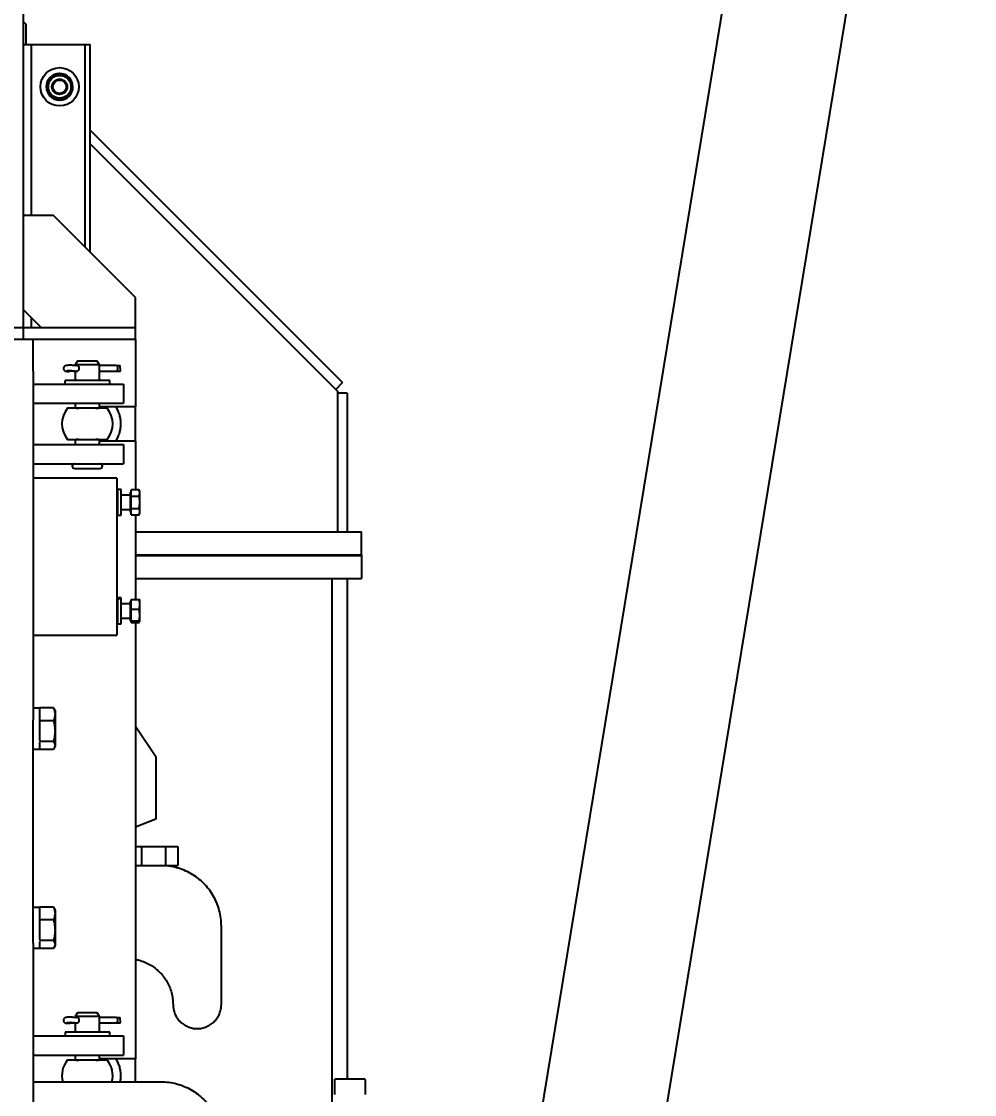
# Model space of a CAD drawing. Header units: millimetres. Extents: x 1293 to 41893, y 1011 to 26911.
# Drawn here: x 25014 to 25541, y 7414 to 8007 of the extents above; entities that cross this region are included whole.
import ezdxf

# ---------------------------------------------------------------- set-up
doc = ezdxf.new("R2010")
doc.units = ezdxf.units.MM
doc.header["$LTSCALE"] = 50
doc.layers.add('CAPA_1', color=7, linetype='Continuous')
doc.layers.add('MAQUINAS', color=11, linetype='Continuous')
doc.styles.add('SLDTEXTSTYLE0', font='TXT', dxfattribs={"width": 0.75})
doc.dimstyles.new('SLDDIMSTYLE0', dxfattribs={"dimtxt": 100, "dimasz": 100, "dimexe": 0, "dimexo": 0.0625, "dimgap": 25, "dimtad": 2, "dimdec": 0, "dimlfac": 1.5, "dimrnd": 1e-09, "dimzin": 12, "dimdsep": 46, "dimtxsty": 'SLDTEXTSTYLE0', "dimsah": 1, "dimcen": 0.09, "dimadec": 0, "dimazin": 3, "dimtfac": 1, "dimtdec": 0, "dimtofl": 0, "dimtmove": 0, "dimatfit": 3, "dimfxl": 1, "dimfrac": 2, "dimtolj": 1, "dimtzin": 12, "dimarcsym": 0})

# ---------------------------------------------------------------- blocks, each defined once
blk = doc.blocks.new('_D_28')
at = {"layer": 'CAPA_1', "transparency": 16777216}
for p, q in [((23097.89, 7144.96), (23097.89, 9212.28)), ((25942.46, 7144.96), (25942.46, 9212.28)), ((25942.46, 9162.28), (23097.89, 9162.28))]:
    blk.add_line(p, q, dxfattribs=at)
for points in [[(23097.89, 9162.28), (23197.89, 9146.89), (23197.89, 9177.66)], [(25942.46, 9162.28), (25842.46, 9177.66), (25842.46, 9146.89)]]:
    blk.add_solid(points, dxfattribs=at)
at = {"layer": 'CAPA_1', "transparency": 16777216, "insert": (24372.4, 9291.18), "char_height": 100, "attachment_point": 1, "style": 'SLDTEXTSTYLE0'}
blk.add_mtext('4267', dxfattribs=at)

msp = doc.modelspace()

# ---------------------------------------------------------------- linework, layer by layer
at = {"color": 7, "linetype": 'Continuous', "lineweight": 25}
for p, q in [((25249.3288045, 7085.7262403), (25463.7273392, 8391.2759072)), ((25317.9365508, 7085.5262403), (25530.5654071, 8380.2996999)), ((25015.5260298, 7831.1769069), (25015.5260298, 8244.4269069)), ((25015.5260298, 8006.5445943), (25016.9139344, 8005.1566897)), ((25016.9139344, 8005.1566897), (25016.9139344, 7993.9802403)), ((25015.5260298, 7993.9802403), (25052.4593631, 7993.9802403)), ((25019.7593631, 7993.9802403), (25019.7593631, 7899.5269069)), ((25049.3926964, 7993.9802403), (25049.3926964, 7882.3269069)), ((25052.4593631, 7879.2602403), (25052.4593631, 7993.9802403)), ((25029.2233511, 7970.6469069), (25028.1600298, 7970.6469069)), ((25028.1602581, 7970.5889069), (25029.2235465, 7970.5972795)), ((25052.4593631, 7946.652918), (25191.7983934, 7807.3138877)), ((25052.4593631, 7939.1104457), (25188.9253631, 7802.6444457)), ((25032.1926964, 7899.5269069), (25015.5260298, 7899.5269069)), ((25077.5260298, 7854.1935736), (25032.1926964, 7899.5269069)), ((25077.5260298, 7831.1769069), (25077.5260298, 7854.1935736)), ((25015.5260298, 7847.5269069), (25025.5260298, 7837.5269069)), ((25019.7593631, 7843.2935736), (25019.7593631, 7837.5269069)), ((25077.5260298, 7837.5269069), (25009.1760298, 7837.5269069)), ((25024.9448468, 7837.5269069), (25024.9706508, 7838.0822859)), ((25188.0271572, 7803.5426516), (25191.7983934, 7807.3138877)), ((25188.9253631, 7802.6444457), (25188.9253631, 7724.7922405)), ((25194.2586964, 7801.3741908), (25188.9253631, 7801.3741908)), ((25194.2586964, 7801.3741908), (25194.2586964, 7724.7922405)), ((25077.5260298, 7724.7922405), (25202.1760298, 7724.7922405)), ((25202.1760298, 7712.0922405), (25202.1760298, 7724.7922405)), ((25077.5260298, 7712.0922405), (25202.1760298, 7712.0922405)), ((25077.5260298, 7712.0902403), (25202.1760298, 7712.0902403)), ((25077.5260298, 7711.7302403), (25202.1760298, 7711.7302403)), ((25202.1760298, 7712.0902403), (25202.1760298, 7699.0302403)), ((25077.5260298, 7699.0302403), (25202.1760298, 7699.0302403)), ((25185.8586964, 7699.0302403), (25185.8586964, 7234.1606556)), ((25194.2586964, 7699.0302403), (25194.2586964, 7422.6762684))]:
    msp.add_line(p, q, dxfattribs=at)
at = {"color": 7, "linetype": 'Continuous', "lineweight": 25, "flags": 128}
for points in [[(25029.1577543, 7973.134347), (25028.8124384, 7971.9391843), (25028.6891964, 7970.6469069)], [(25028.6894084, 7970.5930736), (25028.8228219, 7969.3018067), (25029.1746688, 7968.11659)]]:
    msp.add_lwpolyline(points, dxfattribs=at)
at = {"color": 7, "linetype": 'Continuous', "lineweight": 25}
for radius in [10.5833333, 6.3026787, 4.2333333, 3.7041667]:
    msp.add_circle((25035.5260298, 7970.6469069), radius, dxfattribs=at)
for radius, start, end in [(7.366, 180.4511525322, 180), (6.8368333, 99.7625695106, 140.798248514), (6.8368333, 40.7913537985, 79.9220115475), (6.8368333, 340.8297520954, 19.2999914694), (6.8368333, 219.5426454965, 259.7086451479), (6.8368333, 280.3387467874, 319.1118955876)]:
    msp.add_arc((25035.5260298, 7970.6469069), radius, start, end, dxfattribs=at)
for points, knots in [([(25035.5260298, 7977.9790403), (25034.9748885, 7977.660876), (25033.8606536, 7977.0176477), (25032.2097801, 7976.0646273), (25030.6316706, 7975.1536123), (25029.6641981, 7974.5951073), (25029.1760298, 7974.3132963)], [0, 0, 0, 0, 0.2646061211, 0.5349506065, 0.7653448938, 1, 1, 1, 1]), ([(25041.8760298, 7974.3132963), (25041.3248701, 7974.6314711), (25040.2105995, 7975.27472), (25038.5597074, 7976.2277512), (25036.9816147, 7977.1387565), (25036.0141795, 7977.69724), (25035.5260298, 7977.9790403)], [0, 0, 0, 0, 0.2646176718, 0.5349733347, 0.7653562273, 1, 1, 1, 1]), ([(25029.1760298, 7974.3132963), (25029.1760298, 7974.0069472), (25029.1760298, 7973.1029735), (25029.1760298, 7971.5464746), (25029.1760298, 7969.3694849), (25029.1760298, 7967.865679), (25029.1760298, 7966.9805176)], [0, 0, 0, 0, 0.1280647744, 0.377893031, 0.6338190398, 1, 1, 1, 1]), ([(25041.8760298, 7966.9805176), (25041.8760298, 7967.8656812), (25041.8760298, 7969.3539907), (25041.8760298, 7971.5302557), (25041.8760298, 7973.0876444), (25041.8760298, 7974.0069521), (25041.8760298, 7974.3132963)], [0, 0, 0, 0, 0.3661794341, 0.6156922034, 0.8719357593, 1, 1, 1, 1]), ([(25029.1760298, 7966.9805176), (25029.7271894, 7966.6623428), (25030.84146, 7966.0190939), (25032.4923521, 7965.0660627), (25034.0704449, 7964.1550573), (25035.03788, 7963.5965739), (25035.5260298, 7963.3147736)], [0, 0, 0, 0, 0.2646176718, 0.5349733347, 0.7653562273, 1, 1, 1, 1]), ([(25035.5260298, 7963.3147736), (25036.077171, 7963.6329378), (25037.1914059, 7964.2761661), (25038.8422794, 7965.2291866), (25040.4203889, 7966.1402016), (25041.3878615, 7966.6987066), (25041.8760298, 7966.9805176)], [0, 0, 0, 0, 0.2646061211, 0.5349506065, 0.7653448938, 1, 1, 1, 1])]:
    msp.add_open_spline(points, degree=3, knots=knots, dxfattribs=at)
at = {"layer": 'MAQUINAS', "linetype": 'Continuous', "lineweight": 25}
for p, q in [((25077.5093631, 7831.1769069), (24922.5093631, 7831.1769069)), ((25077.5093631, 7831.1769069), (25077.5093631, 7793.8435736)), ((25045.532147, 7816.7102403), (25043.8432958, 7816.7102403)), ((25045.3307303, 7819.1769069), (25044.1760298, 7817.1769069)), ((25044.1760298, 7817.1769069), (25044.1760298, 7816.7102403)), ((25057.5093631, 7817.1769069), (25056.3546626, 7819.1769069)), ((25057.5093631, 7808.5102403), (25057.5093631, 7817.1769069)), ((25066.7817365, 7816.7102403), (25057.5093631, 7816.7102403)), ((25066.8613327, 7816.7022758), (25068.9959843, 7816.7022758)), ((25069.1551768, 7813.6515381), (25068.9959843, 7816.7022758)), ((25020.8426964, 7813.5276315), (25020.8426964, 7620.848392)), ((25043.8432958, 7813.6435736), (25043.922892, 7813.6515381)), ((25043.8432958, 7813.6435736), (25045.532147, 7813.6435736)), ((25043.922892, 7813.6515381), (25045.5396821, 7813.6515381)), ((25044.1760298, 7813.6435736), (25044.1760298, 7808.5102403)), ((25057.5093631, 7813.6515381), (25069.1551768, 7813.6515381)), ((25057.5093631, 7813.6435736), (25069.0755805, 7813.6435736)), ((25069.0755805, 7813.6435736), (25069.1551768, 7813.6515381)), ((25020.8426964, 7806.5102403), (25050.8426964, 7806.5102403)), ((25063.1760298, 7808.5102403), (25038.5093631, 7808.5102403)), ((25038.5093631, 7806.5102403), (25038.5093631, 7808.5102403)), ((25063.1760298, 7806.5102403), (25063.1760298, 7808.5102403)), ((25070.8426964, 7806.5102403), (25070.8426964, 7795.8435736)), ((25020.8426964, 7795.8435736), (25050.8426964, 7795.8435736)), ((25044.1760298, 7795.8435736), (25044.1760298, 7793.1769069)), ((25044.6800587, 7793.1766988), (25046.1950794, 7793.1769069)), ((25057.5093631, 7793.1769069), (25057.5093631, 7795.8435736)), ((25077.5093631, 7793.8435736), (25057.5093631, 7793.8435736)), ((25077.5093631, 7775.4102403), (25077.5093631, 7793.6102403)), ((25044.1760298, 7775.8435736), (25044.1760298, 7773.1769069)), ((25057.0053346, 7775.8437817), (25055.4903134, 7775.8435736)), ((25057.5093631, 7773.1769069), (25057.5093631, 7775.8435736)), ((25057.5093631, 7775.1769069), (25077.5093631, 7775.1769069)), ((25077.5093631, 7775.1769069), (25077.5093631, 7748.1051102)), ((25020.8426964, 7773.1769069), (25050.8426964, 7773.1769069)), ((25070.8426964, 7773.1769069), (25070.8426964, 7762.5102403)), ((25020.8426964, 7762.5102403), (25050.8426964, 7762.5102403)), ((25067.1926964, 7754.5102403), (25020.8426964, 7754.5102403)), ((25067.1926964, 7754.5102403), (25067.1926964, 7667.8435736)), ((25069.5760298, 7748.3335736), (25067.4560298, 7748.3335736)), ((25067.4560298, 7748.3335736), (25067.4560298, 7734.0202403)), ((25069.5760298, 7734.0202403), (25069.5760298, 7748.3327463)), ((25075.0960964, 7746.7102403), (25074.6960298, 7746.7102403)), ((25074.6960298, 7735.6435736), (25074.6960298, 7746.7102403)), ((25079.3335314, 7748.1051102), (25075.0960964, 7748.1051102)), ((25075.0960964, 7734.2487037), (25075.0960964, 7748.1051102)), ((25079.8694298, 7747.1769069), (25079.3316065, 7748.1084442)), ((25079.8694298, 7746.6063927), (25079.8694298, 7747.0341686)), ((25067.4560298, 7745.1769069), (25067.1926964, 7745.1769069)), ((25074.2960298, 7745.1769069), (25069.5760298, 7745.1769069)), ((25075.0960964, 7744.6410086), (25079.3335314, 7744.6410086)), ((25067.1926964, 7737.1769069), (25067.4560298, 7737.1769069)), ((25067.4560298, 7734.0202403), (25069.5760298, 7734.0202403)), ((25069.5760298, 7737.1769069), (25074.2960298, 7737.1769069)), ((25074.6960298, 7735.6435736), (25075.0960964, 7735.6435736)), ((25075.0960964, 7737.7128053), (25079.3335314, 7737.7128053)), ((25075.0960964, 7734.2487037), (25079.3335314, 7734.2487037)), ((25077.5093631, 7734.2487037), (25077.5093631, 7687.5766824)), ((25079.3316065, 7734.2453697), (25079.8694298, 7735.1769069)), ((25069.5760298, 7688.3335736), (25067.4560298, 7688.3335736)), ((25067.4560298, 7688.3335736), (25067.4560298, 7674.0202403)), ((25069.5760298, 7674.0202403), (25069.5760298, 7688.3335736)), ((25075.0960964, 7686.7102403), (25074.6960298, 7686.7102403)), ((25075.0960964, 7687.5766824), (25079.3335314, 7687.5766824)), ((25075.0960964, 7674.7771315), (25075.0960964, 7687.5766824)), ((25079.8694298, 7687.1710922), (25079.8486569, 7687.1826965)), ((25067.4560298, 7685.1769069), (25067.1926964, 7685.1769069)), ((25074.2960298, 7685.1769069), (25069.5760298, 7685.1769069)), ((25075.0960964, 7682.0785006), (25079.3335314, 7682.0785006)), ((25079.8694298, 7683.9452923), (25079.8694298, 7684.5942582)), ((25067.1926964, 7677.1769069), (25067.4560298, 7677.1769069)), ((25069.5760298, 7677.1769069), (25074.2960298, 7677.1769069)), ((25074.6960298, 7675.6435736), (25075.0960964, 7675.6435736)), ((25075.0960964, 7675.6787252), (25079.3335314, 7675.6787252)), ((25075.0960964, 7674.7771315), (25079.3335314, 7674.7771315)), ((25077.5093631, 7674.7771315), (25077.5093631, 7433.8435736)), ((25079.3335314, 7674.7771315), (25079.7379503, 7675.010772)), ((25079.8073891, 7675.1254597), (25079.8694298, 7675.2279283)), ((25079.8694298, 7677.951107), (25079.8694298, 7678.6452796)), ((25067.4560298, 7674.0202403), (25069.5760298, 7674.0202403)), ((25020.8426964, 7667.8435736), (25067.1926964, 7667.8435736)), ((25024.6693631, 7627.4335736), (25020.8426964, 7627.4335736)), ((25024.6693631, 7627.2537224), (25024.6693631, 7627.6228082)), ((25032.1095325, 7627.6228082), (25024.6693631, 7627.6228082)), ((25032.4790237, 7626.9939232), (25032.1095325, 7627.6228082)), ((25033.0026964, 7626.1769069), (25032.5179998, 7627.0164261)), ((25024.6693631, 7619.9796512), (25024.6693631, 7620.9485237)), ((25032.1095325, 7620.5794379), (25024.6693631, 7620.5794379)), ((25077.5260298, 7617.5160283), (25088.6426964, 7600.8135736)), ((25024.6693631, 7609.7333233), (25024.6693631, 7609.1335366)), ((25020.8426964, 7604.9202403), (25024.6693631, 7604.9202403)), ((25032.1095325, 7609.1335366), (25024.6693631, 7609.1335366)), ((25024.6693631, 7604.9617065), (25024.6693631, 7604.7310057)), ((25032.1095325, 7604.7310057), (25024.6693631, 7604.7310057)), ((25032.5179998, 7605.3373878), (25033.0026964, 7606.1769069)), ((25088.6426964, 7600.8135736), (25088.6426964, 7566.1469069)), ((25088.6426964, 7566.1469069), (25077.5260298, 7561.7541514)), ((25077.5093631, 7551.1769069), (25100.8426964, 7551.1769069)), ((25080.8426964, 7551.1769069), (25080.8426964, 7540.5102403)), ((25094.1760298, 7540.5102403), (25094.1760298, 7551.1769069)), ((25100.8426964, 7551.1769069), (25100.8426964, 7540.5102403)), ((25077.5093631, 7540.5102403), (25100.8426964, 7540.5102403)), ((25024.6693631, 7517.4335736), (25020.8426964, 7517.4335736)), ((25024.6693631, 7517.2537224), (25024.6693631, 7517.6228082)), ((25032.1095325, 7517.6228082), (25024.6693631, 7517.6228082)), ((25032.4790237, 7516.9939232), (25032.1095325, 7517.6228082)), ((25033.0026964, 7516.1769069), (25032.5179998, 7517.0164261)), ((25024.6693631, 7509.9796512), (25024.6693631, 7510.9485237)), ((25032.1095325, 7510.5794379), (25024.6693631, 7510.5794379)), ((25124.8426964, 7463.8435736), (25124.8426964, 7507.1769069)), ((25020.8426964, 7497.6202402), (25020.8426964, 7085.7262403)), ((25024.6693631, 7499.7333233), (25024.6693631, 7499.1335366)), ((25032.1095325, 7499.1335366), (25024.6693631, 7499.1335366)), ((25020.8426964, 7494.9202403), (25024.6693631, 7494.9202403)), ((25024.6693631, 7494.9617065), (25024.6693631, 7494.7310057)), ((25032.1095325, 7494.7310057), (25024.6693631, 7494.7310057)), ((25032.5179998, 7495.3373878), (25033.0026964, 7496.1769069)), ((25045.532147, 7456.7102403), (25043.8432958, 7456.7102403)), ((25045.3307303, 7459.1769069), (25044.1760298, 7457.1769069)), ((25044.1760298, 7457.1769069), (25044.1760298, 7456.7102403)), ((25057.5093631, 7457.1769069), (25056.3546626, 7459.1769069)), ((25057.5093631, 7448.5102403), (25057.5093631, 7457.1769069)), ((25066.7817365, 7456.7102403), (25057.5093631, 7456.7102403)), ((25066.8613327, 7456.7022758), (25068.9959843, 7456.7022758)), ((25069.1551768, 7453.6515381), (25068.9959843, 7456.7022758)), ((25043.8432958, 7453.6435736), (25043.922892, 7453.6515381)), ((25043.8432958, 7453.6435736), (25045.532147, 7453.6435736)), ((25043.922892, 7453.6515381), (25045.5396821, 7453.6515381)), ((25044.1760298, 7453.6435736), (25044.1760298, 7448.5102403)), ((25057.5093631, 7453.6515381), (25069.1551768, 7453.6515381)), ((25057.5093631, 7453.6435736), (25069.0755805, 7453.6435736)), ((25069.0755805, 7453.6435736), (25069.1551768, 7453.6515381)), ((25020.8426964, 7446.5102403), (25050.8426964, 7446.5102403)), ((25063.1760298, 7448.5102403), (25038.5093631, 7448.5102403)), ((25038.5093631, 7448.5102403), (25038.5093631, 7446.5102403)), ((25063.1760298, 7446.5102403), (25063.1760298, 7448.5102403)), ((25070.8426964, 7446.5102403), (25070.8426964, 7435.8435736)), ((25020.8426964, 7435.8435736), (25050.8426964, 7435.8435736)), ((25044.1760298, 7435.8435736), (25044.1760298, 7433.1769069)), ((25044.6800583, 7433.1766988), (25046.1950794, 7433.1769069)), ((25057.5093631, 7433.1769069), (25057.5093631, 7435.8435736)), ((25077.5093631, 7433.8435736), (25057.5093631, 7433.8435736)), ((25077.5093631, 7421.1769069), (25077.5093631, 7433.6102403)), ((25020.8426964, 7421.1769069), (25091.5093631, 7421.1769069)), ((25204.1760298, 7422.6762684), (25187.5093631, 7422.6762684)), ((25187.5093631, 7414.1098492), (25187.5093631, 7422.2081628)), ((25204.1760298, 7422.2081628), (25204.1760298, 7414.1098492))]:
    msp.add_line(p, q, dxfattribs=at)
at = {"layer": 'MAQUINAS', "linetype": 'Continuous', "lineweight": 25, "flags": 128}
for points in [[(25066.7817365, 7816.7102403), (25067.0058864, 7816.6458932), (25067.2755076, 7816.3658707), (25067.4699567, 7815.9048393), (25067.5596306, 7815.3329868), (25067.530877, 7814.7373725), (25067.3880737, 7814.2086734), (25067.152961, 7813.827379), (25066.8613327, 7813.6515381)], [(25042.316226, 7813.7596839), (25042.0647378, 7813.7947262), (25041.6215356, 7813.8076041), (25041.055223, 7813.7963245), (25040.45346, 7813.7626332), (25039.9093943, 7813.7117454), (25039.5072422, 7813.6515381), (25039.3092533, 7813.5913307), (25039.3460745, 7813.5404429), (25039.6120062, 7813.5067516), (25040.0658845, 7813.495472), (25040.6374532, 7813.50835), (25041.2382386, 7813.5433922)], [(25066.7817365, 7456.7102403), (25067.0058864, 7456.6458932), (25067.2755076, 7456.3658707), (25067.4699567, 7455.9048393), (25067.5596306, 7455.3329868), (25067.530877, 7454.7373725), (25067.3880737, 7454.2086734), (25067.152961, 7453.827379), (25066.8613327, 7453.6515381)], [(25042.316226, 7453.7596839), (25042.0647378, 7453.7947262), (25041.6215356, 7453.8076041), (25041.055223, 7453.7963245), (25040.45346, 7453.7626332), (25039.9093943, 7453.7117454), (25039.5072422, 7453.6515381), (25039.3092533, 7453.5913307), (25039.3460745, 7453.5404429), (25039.6120062, 7453.5067516), (25040.0658845, 7453.495472), (25040.6374532, 7453.50835), (25041.2382386, 7453.5433922)]]:
    msp.add_lwpolyline(points, dxfattribs=at)
at = {"layer": 'MAQUINAS', "linetype": 'Continuous', "lineweight": 25}
for centre, radius, start, end in [((25044.0546221, 7777.004933), 36.6468419, 90.2059548045, 94.4076418731), ((25043.6151961, 7821.0690299), 7.4238711, 259.9229664396, 272.3754086367), ((25050.8426964, 7784.5102403), 14, 141.6718696861, 218.3300369054), ((25050.8426964, 7784.5102403), 14, 321.6722794988, 38.3302286406), ((25043.8426964, 7761.1769069), 1.3333333, 90, 270), ((25057.8426964, 7761.1769069), 1.3333333, 270, 90), ((25074.2960298, 7745.5769069), 0.4, 270, 0), ((25074.2960298, 7736.7769069), 0.4, 0, 90), ((25074.2960298, 7685.5769069), 0.4, 270, 0), ((25074.2960298, 7676.7769069), 0.4, 0, 90), ((25044.0546221, 7417.004933), 36.6468419, 90.2059548047, 94.407641873), ((25043.6151961, 7461.0690299), 7.4238711, 259.9229664397, 272.3754086367), ((25050.8426964, 7424.5102403), 14, 141.6718696861, 193.824803895), ((25050.8426964, 7424.5102403), 14, 346.1239653753, 38.3302286406)]:
    msp.add_arc(centre, radius, start, end, dxfattribs=at)
for centre, major_axis, ratio, start_param, end_param in [((25068.9589194, 7741.1769069), (40.5874736, 0), 0.1763269807, 1.5707963268, 1.6078332054), ((25065.9531401, 7681.1769069), (40.5850356, 2.7289006), 0.1630148621, 1.4704555602, 1.5227989173), ((25068.9589194, 7681.1769069), (40.5850356, 2.7289006), 0.1630148621, 1.5446307574, 1.5968726745)]:
    msp.add_ellipse(centre, major_axis=major_axis, ratio=ratio, start_param=start_param, end_param=end_param, dxfattribs=at)
for points in [[(25020.8426964, 7813.5276315), (25020.8426964, 7814.9179498), (25020.8426964, 7817.6985865), (25020.8426964, 7821.2314317), (25020.8426964, 7824.2777238), (25020.8426964, 7826.779048), (25020.8426964, 7828.7404454), (25020.8426964, 7830.1366658), (25020.8426964, 7831.0139991), (25020.8426964, 7831.1226043), (25020.8426964, 7831.1769069)], [(25050.8426964, 7806.5102403), (25052.1516865, 7806.5102403), (25054.7696665, 7806.5102403), (25058.5456546, 7806.5102403), (25062.0259054, 7806.5102403), (25065.0753304, 7806.5102403), (25067.5817652, 7806.5102403), (25069.4301409, 7806.5102403), (25070.6193937, 7806.5102403), (25070.7682622, 7806.5102403), (25070.8426964, 7806.5102403)], [(25050.8426964, 7795.8435736), (25052.1516865, 7795.8435736), (25054.7696665, 7795.8435736), (25058.5456546, 7795.8435736), (25062.0259054, 7795.8435736), (25065.0753304, 7795.8435736), (25067.5817652, 7795.8435736), (25069.4301409, 7795.8435736), (25070.6193937, 7795.8435736), (25070.7682622, 7795.8435736), (25070.8426964, 7795.8435736)], [(25066.6224303, 7793.8435736), (25067.0107494, 7793.1251695), (25067.7873877, 7791.6883614), (25068.5753506, 7789.3608366), (25069.06787, 7786.9588198), (25069.2301096, 7784.5102403), (25069.06787, 7782.0616607), (25068.5753506, 7779.6596439), (25067.7873877, 7777.3321192), (25067.0107494, 7775.895311), (25066.6224303, 7775.1769069)], [(25050.8426964, 7773.1769069), (25052.1516865, 7773.1769069), (25054.7696665, 7773.1769069), (25058.5456546, 7773.1769069), (25062.0259054, 7773.1769069), (25065.0753304, 7773.1769069), (25067.5817652, 7773.1769069), (25069.4301409, 7773.1769069), (25070.6193937, 7773.1769069), (25070.7682622, 7773.1769069), (25070.8426964, 7773.1769069)], [(25050.8426964, 7762.5102403), (25052.1516865, 7762.5102403), (25054.7696665, 7762.5102403), (25058.5456546, 7762.5102403), (25062.0259054, 7762.5102403), (25065.0753304, 7762.5102403), (25067.5817652, 7762.5102403), (25069.4301409, 7762.5102403), (25070.6193937, 7762.5102403), (25070.7682622, 7762.5102403), (25070.8426964, 7762.5102403)], [(25079.8694298, 7746.3730594), (25079.8694298, 7746.6057733), (25079.8694298, 7747.0712013), (25079.8694298, 7747.1416717), (25079.8694298, 7747.1769069)], [(25079.8694298, 7741.1769069), (25079.8694298, 7741.7008473), (25079.8694298, 7742.7487279), (25079.8694298, 7744.2071086), (25079.8694298, 7745.4842795), (25079.8694298, 7746.0767994), (25079.8694298, 7746.3730594)], [(25079.8694298, 7735.9807545), (25079.8694298, 7736.2770145), (25079.8694298, 7736.8695344), (25079.8694298, 7738.1467053), (25079.8694298, 7739.6050859), (25079.8694298, 7740.6529666), (25079.8694298, 7741.1769069)], [(25079.8694298, 7735.1769069), (25079.8694298, 7735.2121422), (25079.8694298, 7735.2826126), (25079.8694298, 7735.7480405), (25079.8694298, 7735.9807545)], [(25079.8694298, 7678.8786129), (25079.8694298, 7679.3777579), (25079.8694298, 7680.3760478), (25079.8694298, 7681.9655705), (25079.8694298, 7683.5079301), (25079.8694298, 7684.3877044), (25079.8694298, 7684.8275915)], [(25079.8694298, 7675.2279283), (25079.8694298, 7675.3353684), (25079.8694298, 7675.5502487), (25079.8694298, 7676.3674062), (25079.8694298, 7677.4721776), (25079.8694298, 7678.4098011), (25079.8694298, 7678.8786129)], [(25024.6693631, 7620.9485237), (25024.6693631, 7621.7334687), (25024.6693631, 7623.3033588), (25024.6693631, 7625.171126), (25024.6693631, 7626.5937343), (25024.6693631, 7627.0337264), (25024.6693631, 7627.2537224)], [(25033.0026964, 7624.101123), (25033.0026964, 7623.5161808), (25033.0026964, 7622.3462963), (25033.0026964, 7620.0279938), (25033.0026964, 7617.4793918), (25033.0026964, 7615.7307888), (25033.0026964, 7614.8564872)], [(25020.8426964, 7497.6202402), (25020.8426964, 7501.8383976), (25020.8426964, 7510.2747125), (25020.8426964, 7522.4953656), (25020.8426964, 7534.3680874), (25020.8426964, 7545.8404072), (25020.8426964, 7556.8979096), (25020.8426964, 7567.516914), (25020.8426964, 7577.677602), (25020.8426964, 7587.3590808), (25020.8426964, 7596.5462417), (25020.8426964, 7605.2074931), (25020.8426964, 7613.3771897), (25020.8426964, 7618.3579913), (25020.8426964, 7620.848392)], [(25024.6693631, 7609.7333233), (25024.6693631, 7610.5027992), (25024.6693631, 7612.041751), (25024.6693631, 7614.6781916), (25024.6693631, 7617.3888095), (25024.6693631, 7619.1160373), (25024.6693631, 7619.9796512)], [(25033.0026964, 7614.8564872), (25033.0026964, 7613.9996128), (25033.0026964, 7612.285864), (25033.0026964, 7610.015762), (25033.0026964, 7608.1141039), (25033.0026964, 7607.3262154), (25033.0026964, 7606.9322711)], [(25124.8426964, 7507.1769069), (25124.7876582, 7508.6313456), (25124.6775819, 7511.540223), (25123.792127, 7515.8288812), (25122.3952539, 7519.9695028), (25120.4589424, 7523.8912355), (25118.0302357, 7527.5269966), (25115.1469616, 7530.8145054), (25111.8594528, 7533.6977795), (25108.2236917, 7536.1264863), (25104.301959, 7538.0627977), (25100.1613374, 7539.4596709), (25095.8726791, 7540.3451257), (25092.9638018, 7540.4552021), (25091.5093631, 7540.5102403)], [(25024.6693631, 7510.9485237), (25024.6693631, 7511.7334687), (25024.6693631, 7513.3033588), (25024.6693631, 7515.171126), (25024.6693631, 7516.5937343), (25024.6693631, 7517.0337264), (25024.6693631, 7517.2537224)], [(25024.6693631, 7499.7333233), (25024.6693631, 7500.5027992), (25024.6693631, 7502.041751), (25024.6693631, 7504.6781916), (25024.6693631, 7507.3888095), (25024.6693631, 7509.1160373), (25024.6693631, 7509.9796512)], [(25033.0026964, 7514.101123), (25033.0026964, 7513.5161808), (25033.0026964, 7512.3462963), (25033.0026964, 7510.0279938), (25033.0026964, 7507.4793918), (25033.0026964, 7505.7307888), (25033.0026964, 7504.8564872)], [(25033.0026964, 7504.8564872), (25033.0026964, 7503.9996128), (25033.0026964, 7502.285864), (25033.0026964, 7500.015762), (25033.0026964, 7498.1141039), (25033.0026964, 7497.3262154), (25033.0026964, 7496.9322711)], [(25098.1760298, 7463.8435736), (25098.2256526, 7462.9709162), (25098.3248982, 7461.2256014), (25099.1177335, 7458.7082365), (25100.3499839, 7456.3882197), (25102.0209404, 7454.3547079), (25104.0538905, 7452.6858479), (25106.3740576, 7451.4457731), (25108.891383, 7450.6821388), (25111.5093631, 7450.424291), (25114.1273432, 7450.6821388), (25116.6446686, 7451.4457731), (25118.9648357, 7452.6858479), (25120.9977858, 7454.3547079), (25122.6687423, 7456.3882197), (25123.9009927, 7458.7082365), (25124.693828, 7461.2256014), (25124.7930736, 7462.9709162), (25124.8426964, 7463.8435736)], [(25050.8426964, 7446.5102403), (25052.1516865, 7446.5102403), (25054.7696665, 7446.5102403), (25058.5456546, 7446.5102403), (25062.0259054, 7446.5102403), (25065.0753304, 7446.5102403), (25067.5817652, 7446.5102403), (25069.4301409, 7446.5102403), (25070.6193937, 7446.5102403), (25070.7682622, 7446.5102403), (25070.8426964, 7446.5102403)], [(25050.8426964, 7435.8435736), (25052.1516865, 7435.8435736), (25054.7696665, 7435.8435736), (25058.5456546, 7435.8435736), (25062.0259054, 7435.8435736), (25065.0753304, 7435.8435736), (25067.5817652, 7435.8435736), (25069.4301409, 7435.8435736), (25070.6193937, 7435.8435736), (25070.7682622, 7435.8435736), (25070.8426964, 7435.8435736)], [(25091.5093631, 7421.1769069), (25092.9638018, 7421.1218687), (25095.8726791, 7421.0117924), (25100.1613374, 7420.1263375), (25104.301959, 7418.7294644), (25108.2236917, 7416.793153), (25111.8594528, 7414.3644462), (25115.1469616, 7411.4811721), (25118.0302357, 7408.1936633), (25120.4589424, 7404.5579022), (25122.3952539, 7400.6361695), (25123.792127, 7396.4955479), (25124.6775819, 7392.2068896), (25124.7876582, 7389.2980123), (25124.8426964, 7387.8435736)]]:
    msp.add_open_spline(points, degree=3, dxfattribs=at)
for points, knots in [([(25040.5796357, 7816.8355419), (25040.5063644, 7816.8320349), (25040.224936, 7816.818565), (25039.7504151, 7816.774763), (25039.2643488, 7816.7107556), (25038.9266161, 7816.6426322), (25038.5769719, 7816.5192817), (25038.2334824, 7816.3087076), (25037.9241674, 7815.9728819), (25037.7094941, 7815.5168805), (25037.6532026, 7814.9775117), (25037.786005, 7814.4669335), (25038.0438456, 7814.0749451), (25038.3365049, 7813.8168468), (25038.630038, 7813.6579964), (25038.8988331, 7813.5715836), (25039.1601468, 7813.5235025), (25039.4725776, 7813.4953596), (25039.9245665, 7813.4837801), (25040.4172107, 7813.4920759), (25040.7204478, 7813.5062547), (25040.8258968, 7813.5111853)], [0, 0, 0, 0, 0.0253083401, 0.0972071478, 0.1717113681, 0.236635505, 0.2786871836, 0.3266102116, 0.3793463931, 0.4366506768, 0.4991060097, 0.5640319807, 0.6158979121, 0.6603451183, 0.6995450789, 0.7344432662, 0.769130496, 0.8223431618, 0.8949294742, 0.9634622805, 1, 1, 1, 1]), ([(25042.7130216, 7816.7372583), (25042.6747318, 7816.750845), (25042.551431, 7816.794597), (25042.3341248, 7816.8276511), (25042.0201776, 7816.8596962), (25041.5687091, 7816.8693462), (25041.0484613, 7816.8623784), (25040.7146394, 7816.8432698), (25040.5796357, 7816.8355419)], [0, 0, 0, 0, 0.0536561037, 0.172783204, 0.3555328581, 0.6048173139, 0.8401807832, 1, 1, 1, 1]), ([(25043.8432958, 7816.7102403), (25043.7269755, 7816.7107377), (25043.395176, 7816.7121565), (25042.9792866, 7816.7291381), (25042.7212959, 7816.7484028), (25042.6186209, 7816.7684643), (25042.6395207, 7816.7631692), (25042.6408101, 7816.7628425)], [0, 0, 0, 0, 0.1868427367, 0.5329622953, 0.8024917383, 0.9878149627, 1, 1, 1, 1]), ([(25057.4838202, 7817.1769069), (25057.4913352, 7817.1769069), (25057.5262566, 7817.1769069), (25057.3310238, 7817.1769069), (25056.8975719, 7817.1769069), (25056.2117589, 7817.1769069), (25055.324888, 7817.1769069), (25054.2643562, 7817.1769069), (25053.0727107, 7817.1769069), (25051.7952647, 7817.1769069), (25050.4812425, 7817.1769069), (25049.1810912, 7817.1769069), (25047.9448423, 7817.1769069), (25046.8197845, 7817.1769069), (25045.8499645, 7817.1769069), (25045.069626, 7817.1769069), (25044.5200492, 7817.1769069), (25044.2112734, 7817.1769069), (25044.2044446, 7817.1769069), (25044.2015726, 7817.1769069)], [0, 0, 0, 0, 0.0171380243, 0.0796380243, 0.1421380243, 0.2046380243, 0.2671380243, 0.3296380243, 0.3921380243, 0.4546380243, 0.5171380243, 0.5796380243, 0.6421380243, 0.7046380243, 0.7671380243, 0.8296380243, 0.8921380243, 0.9546380243, 1, 1, 1, 1]), ([(25044.7586529, 7816.7022758), (25044.7714451, 7816.7267576), (25044.8193691, 7816.8184746), (25044.942688, 7816.8752107), (25045.1050256, 7816.9163256), (25045.2859059, 7816.8801847), (25045.5356447, 7816.7507264), (25045.8441127, 7816.4292018), (25046.070582, 7815.9499476), (25046.1694838, 7815.515441), (25046.17942, 7815.2886649), (25046.1843167, 7815.1769069)], [0, 0, 0, 0, 0.0356687175, 0.1336267049, 0.2288085372, 0.3239903695, 0.421948357, 0.6144106016, 0.8068771398, 0.9048267277, 1, 1, 1, 1]), ([(25056.2568979, 7819.1769069), (25056.2620739, 7819.1769069), (25056.275362, 7819.1769069), (25055.3472858, 7819.1769069), (25053.7327927, 7819.1769069), (25051.6433832, 7819.1769069), (25049.4450838, 7819.1769069), (25047.442454, 7819.1769069), (25046.0128898, 7819.1769069), (25045.305252, 7819.1769069), (25045.4026196, 7819.1769069), (25045.428495, 7819.1769069)], [0, 0, 0, 0, 0.0797584539, 0.2047584539, 0.3297584539, 0.4547584539, 0.5797584539, 0.7047584539, 0.8297584539, 0.9547584539, 1, 1, 1, 1]), ([(25040.8258968, 7813.5111853), (25040.933616, 7813.5167446), (25041.0872591, 7813.524674), (25041.2285367, 7813.5375133), (25041.2707645, 7813.5413509)], [0, 0, 0, 0, 0.7010999488, 1, 1, 1, 1]), ([(25046.1843167, 7815.1769069), (25046.17942, 7815.065149), (25046.1694838, 7814.838373), (25046.0705817, 7814.4038658), (25045.8441144, 7813.9246162), (25045.5356399, 7813.6030756), (25045.2859144, 7813.4736498), (25045.1049943, 7813.4374122), (25044.9428066, 7813.4788914), (25044.8212537, 7813.5335307), (25044.7746265, 7813.6220097), (25044.7632626, 7813.6435736)], [0, 0, 0, 0, 0.095565185, 0.1939181181, 0.3871772116, 0.5804319938, 0.6787933611, 0.7743671413, 0.8699409215, 0.9683022888, 1, 1, 1, 1]), ([(25061.8051598, 7793.1769069), (25061.814613, 7793.176907), (25061.8563964, 7793.1769072), (25061.613519, 7793.1769032), (25061.0759993, 7793.1769206), (25060.3274033, 7793.1768639), (25059.5127494, 7793.1770053), (25058.694807, 7793.1769489), (25057.6214479, 7793.1770008), (25056.2289839, 7793.1762601), (25054.5289339, 7793.1770796), (25052.7016674, 7793.176858), (25050.8426684, 7793.1769325), (25048.9838376, 7793.1768536), (25047.3585367, 7793.1770707), (25046.005472, 7793.1765055), (25044.9236183, 7793.1765718), (25043.7437492, 7793.1770386), (25042.5591079, 7793.1770073), (25041.4507951, 7793.1768797), (25040.6095048, 7793.1769144), (25040.0718435, 7793.1769049), (25039.8289992, 7793.1769071), (25039.8707797, 7793.176907), (25039.8802317, 7793.1769069)], [0, 0, 0, 0, 0.01573078791, 0.06953059401, 0.12333040012, 0.17713020623, 0.21108481719, 0.24689302859, 0.28480038989, 0.3366816525, 0.39240095259, 0.44620075869, 0.5000005648, 0.55380037091, 0.60760017701, 0.64522745769, 0.68106268131, 0.71527229852, 0.77129035111, 0.82287093472, 0.87667074082, 0.93047054693, 0.98427035303, 1, 1, 1, 1]), ([(25055.4903134, 7793.1769069), (25055.8827238, 7793.1768124), (25056.4042259, 7793.1766868), (25056.873014, 7793.176715), (25056.9890569, 7793.176722)], [0, 0, 0, 0, 0.7524618006, 1, 1, 1, 1]), ([(25039.88021, 7775.8435736), (25039.8707709, 7775.8435736), (25039.8290109, 7775.8435734), (25040.0718825, 7775.8435774), (25040.6093911, 7775.8435599), (25041.3579899, 7775.8436166), (25042.1726434, 7775.8434752), (25042.9905859, 7775.8435316), (25044.0639449, 7775.8434798), (25045.456409, 7775.8442205), (25047.156459, 7775.843401), (25048.9837255, 7775.8436225), (25050.8427245, 7775.843548), (25052.7015553, 7775.843627), (25054.3268561, 7775.8434099), (25055.6799208, 7775.843975), (25056.7617745, 7775.8439088), (25057.9416436, 7775.843442), (25059.1262851, 7775.8434733), (25060.2345972, 7775.8436008), (25061.0758904, 7775.8435662), (25061.6135404, 7775.8435757), (25061.8563789, 7775.8435735), (25061.8146224, 7775.8435736), (25061.8051848, 7775.8435736)], [0, 0, 0, 0, 0.0157124749, 0.0695143406, 0.1233162062, 0.1771180719, 0.2110739827, 0.2468835649, 0.2847923773, 0.3366756261, 0.3923970591, 0.4461989248, 0.5000007904, 0.5538026561, 0.6076045217, 0.6452332428, 0.6810698383, 0.7152807651, 0.7713009622, 0.8228835204, 0.876685386, 0.9304872517, 0.9842891173, 1, 1, 1, 1]), ([(25046.1950794, 7775.8435736), (25045.802669, 7775.8436681), (25045.2811673, 7775.8437938), (25044.8123796, 7775.8437656), (25044.6963369, 7775.8437586)], [0, 0, 0, 0, 0.7524623263, 1, 1, 1, 1]), ([(25043.8695165, 7759.8435736), (25043.872532, 7759.8435736), (25043.8797023, 7759.8435736), (25044.2039168, 7759.8435736), (25044.7809725, 7759.8435736), (25045.6003279, 7759.8435736), (25046.6186389, 7759.8435736), (25047.7999496, 7759.8435736), (25049.0980109, 7759.8435736), (25050.4631698, 7759.8435736), (25051.8428931, 7759.8435736), (25053.1842114, 7759.8435736), (25054.4354392, 7759.8435736), (25055.5489975, 7759.8435736), (25056.480212, 7759.8435736), (25057.2003157, 7759.8435736), (25057.6554402, 7759.8435736), (25057.8604346, 7759.8435736), (25057.8237672, 7759.8435736), (25057.8158764, 7759.8435736)], [0, 0, 0, 0, 0.0453619757, 0.1078619757, 0.1703619757, 0.2328619757, 0.2953619757, 0.3578619757, 0.4203619757, 0.4828619757, 0.5453619757, 0.6078619757, 0.6703619757, 0.7328619757, 0.7953619757, 0.8578619757, 0.9203619757, 0.9828619757, 1, 1, 1, 1]), ([(25079.8694298, 7746.3730594), (25079.8443664, 7746.6525973), (25079.7917469, 7747.2394761), (25079.4910188, 7747.8075941), (25079.3335314, 7748.1051102)], [0, 0, 0, 0, 0.476312925, 1, 1, 1, 1]), ([(25079.3335314, 7744.6410086), (25079.4910188, 7744.9385246), (25079.7917469, 7745.5066427), (25079.8443664, 7746.0935214), (25079.8694298, 7746.3730594)], [0, 0, 0, 0, 0.523687075, 1, 1, 1, 1]), ([(25079.8694298, 7741.1769069), (25079.8443664, 7741.7359828), (25079.7917469, 7742.9097403), (25079.4910188, 7744.0459764), (25079.3335314, 7744.6410086)], [0, 0, 0, 0, 0.476312925, 1, 1, 1, 1]), ([(25079.3335314, 7737.7128053), (25079.4910188, 7738.3078375), (25079.7917469, 7739.4440736), (25079.8443664, 7740.6178311), (25079.8694298, 7741.1769069)], [0, 0, 0, 0, 0.523687075, 1, 1, 1, 1]), ([(25079.8694298, 7735.9807545), (25079.8443664, 7736.2602925), (25079.7917469, 7736.8471712), (25079.4910188, 7737.4152892), (25079.3335314, 7737.7128053)], [0, 0, 0, 0, 0.476312925, 1, 1, 1, 1]), ([(25079.3335314, 7734.2487037), (25079.4910188, 7734.5462198), (25079.7917469, 7735.1143378), (25079.8443664, 7735.7012166), (25079.8694298, 7735.9807545)], [0, 0, 0, 0, 0.523687075, 1, 1, 1, 1]), ([(25074.6960298, 7681.8969808), (25074.6960298, 7682.6059154), (25074.6960298, 7684.0237844), (25074.6960298, 7685.6579439), (25074.6960298, 7686.6180018), (25074.6960298, 7686.6166542), (25074.6960298, 7686.6161142)], [0, 0, 0, 0, 0.27258096676, 0.54516193353, 0.81774290029, 1, 1, 1, 1]), ([(25079.8694298, 7684.8275915), (25079.8443664, 7685.2712709), (25079.7917469, 7686.202758), (25079.4910188, 7687.1044683), (25079.3335314, 7687.5766824)], [0, 0, 0, 0, 0.476312925, 1, 1, 1, 1]), ([(25079.3335314, 7687.5766824), (25079.4975944, 7687.499378), (25079.7404664, 7687.3849398), (25079.7909937, 7687.2667162), (25079.8073891, 7687.2283542)], [0, 0, 0, 0, 0.6755123406, 1, 1, 1, 1]), ([(25079.8694298, 7684.8275915), (25079.8694298, 7685.2200039), (25079.8694298, 7686.0048288), (25079.8694298, 7686.7665803), (25079.8694298, 7687.1650886), (25079.8694298, 7687.1354695), (25079.8694298, 7687.1255766)], [0, 0, 0, 0, 0.2855905925, 0.5711811851, 0.8567717776, 1, 1, 1, 1]), ([(25074.6960298, 7675.7376997), (25074.6960298, 7675.7117304), (25074.6960298, 7675.6073904), (25074.6960298, 7676.2963177), (25074.6960298, 7677.7077542), (25074.6960298, 7679.7128061), (25074.6960298, 7681.1689226), (25074.6960298, 7681.8969808)], [0, 0, 0, 0, 0.0765036551, 0.3073777413, 0.5382518276, 0.7691259138, 1, 1, 1, 1]), ([(25079.3335314, 7682.0785006), (25079.4910188, 7682.5507147), (25079.7917469, 7683.452425), (25079.8443664, 7684.3839122), (25079.8694298, 7684.8275915)], [0, 0, 0, 0, 0.523687075, 1, 1, 1, 1]), ([(25079.8694298, 7678.8786129), (25079.8443664, 7679.3950469), (25079.7917469, 7680.4792796), (25079.4910188, 7681.5288528), (25079.3335314, 7682.0785006)], [0, 0, 0, 0, 0.476312925, 1, 1, 1, 1]), ([(25079.3335314, 7675.6787252), (25079.4910188, 7676.228373), (25079.7917469, 7677.2779461), (25079.8443664, 7678.3621788), (25079.8694298, 7678.8786129)], [0, 0, 0, 0, 0.52368707497, 1, 1, 1, 1]), ([(25079.8694298, 7675.2279283), (25079.8443664, 7675.300683), (25079.7917469, 7675.4534286), (25079.4910188, 7675.6012913), (25079.3335314, 7675.6787252)], [0, 0, 0, 0, 0.476312925, 1, 1, 1, 1]), ([(25032.1095325, 7627.6228082), (25032.3761044, 7627.0072613), (25032.8764545, 7625.8518926), (25032.9624955, 7624.6586437), (25033.0026964, 7624.101123)], [0, 0, 0, 0, 0.5327709195, 1, 1, 1, 1]), ([(25033.0026964, 7624.101123), (25032.9624955, 7623.5436024), (25032.8764545, 7622.3503535), (25032.3761044, 7621.1949847), (25032.1095325, 7620.5794379)], [0, 0, 0, 0, 0.4672290805, 1, 1, 1, 1]), ([(25033.0026964, 7626.0913673), (25033.0026964, 7626.1066996), (25033.0026964, 7626.1523415), (25033.0026964, 7625.5202319), (25033.0026964, 7624.5741593), (25033.0026964, 7624.101123)], [0, 0, 0, 0, 0.2018698921, 0.6009349461, 1, 1, 1, 1]), ([(25032.1095325, 7620.5794379), (25032.3761044, 7619.5791371), (25032.8764545, 7617.7015933), (25032.9624955, 7615.7624918), (25033.0026964, 7614.8564872)], [0, 0, 0, 0, 0.5327709195, 1, 1, 1, 1]), ([(25033.0026964, 7614.8564872), (25032.9624955, 7613.9504826), (25032.8764545, 7612.0113812), (25032.3761044, 7610.1338374), (25032.1095325, 7609.1335366)], [0, 0, 0, 0, 0.4672290805, 1, 1, 1, 1]), ([(25024.6693631, 7604.9938753), (25024.6693631, 7604.9898768), (25024.6693631, 7604.9796338), (25024.6693631, 7605.6947976), (25024.6693631, 7606.9077347), (25024.6693631, 7608.1096273), (25024.6693631, 7608.6695024)], [0, 0, 0, 0, 0.1823060453, 0.4670128849, 0.75171972449, 1, 1, 1, 1]), ([(25032.1095325, 7609.1335366), (25032.3761044, 7608.7487827), (25032.8764545, 7608.0266076), (25032.9624955, 7607.2807551), (25033.0026964, 7606.9322711)], [0, 0, 0, 0, 0.5327709195, 1, 1, 1, 1]), ([(25033.0026964, 7606.9322711), (25032.9624955, 7606.5837872), (25032.8764545, 7605.8379346), (25032.3761044, 7605.1157596), (25032.1095325, 7604.7310057)], [0, 0, 0, 0, 0.4672290805, 1, 1, 1, 1]), ([(25033.0026964, 7606.9322711), (25033.0026964, 7606.6329569), (25033.0026964, 7606.1857385), (25033.0026964, 7606.2433825), (25033.0026964, 7606.2624465)], [0, 0, 0, 0, 0.6692800281, 1, 1, 1, 1]), ([(25032.1095325, 7517.6228082), (25032.3761044, 7517.0072613), (25032.8764545, 7515.8518926), (25032.9624955, 7514.6586437), (25033.0026964, 7514.101123)], [0, 0, 0, 0, 0.5327709195, 1, 1, 1, 1]), ([(25033.0026964, 7516.0913673), (25033.0026964, 7516.1066996), (25033.0026964, 7516.1523415), (25033.0026964, 7515.5202319), (25033.0026964, 7514.5741593), (25033.0026964, 7514.101123)], [0, 0, 0, 0, 0.2018698921, 0.6009349461, 1, 1, 1, 1]), ([(25033.0026964, 7514.101123), (25032.9624955, 7513.5436024), (25032.8764545, 7512.3503535), (25032.3761044, 7511.1949847), (25032.1095325, 7510.5794379)], [0, 0, 0, 0, 0.4672290805, 1, 1, 1, 1]), ([(25032.1095325, 7510.5794379), (25032.3761044, 7509.5791371), (25032.8764545, 7507.7015933), (25032.9624955, 7505.7624918), (25033.0026964, 7504.8564872)], [0, 0, 0, 0, 0.5327709195, 1, 1, 1, 1]), ([(25033.0026964, 7504.8564872), (25032.9624955, 7503.9504826), (25032.8764545, 7502.0113812), (25032.3761044, 7500.1338374), (25032.1095325, 7499.1335366)], [0, 0, 0, 0, 0.4672290805, 1, 1, 1, 1]), ([(25024.6693631, 7494.9938753), (25024.6693631, 7494.9898768), (25024.6693631, 7494.9796338), (25024.6693631, 7495.6947976), (25024.6693631, 7496.9077347), (25024.6693631, 7498.1096273), (25024.6693631, 7498.6695024)], [0, 0, 0, 0, 0.1823060453, 0.4670128849, 0.75171972449, 1, 1, 1, 1]), ([(25032.1095325, 7499.1335366), (25032.3761044, 7498.7487827), (25032.8764545, 7498.0266076), (25032.9624955, 7497.2807551), (25033.0026964, 7496.9322711)], [0, 0, 0, 0, 0.5327709195, 1, 1, 1, 1]), ([(25033.0026964, 7496.9322711), (25032.9624955, 7496.5837872), (25032.8764545, 7495.8379346), (25032.3761044, 7495.1157596), (25032.1095325, 7494.7310057)], [0, 0, 0, 0, 0.4672290805, 1, 1, 1, 1]), ([(25033.0026964, 7496.9322711), (25033.0026964, 7496.6329569), (25033.0026964, 7496.1857385), (25033.0026964, 7496.2433825), (25033.0026964, 7496.2624465)], [0, 0, 0, 0, 0.6692800281, 1, 1, 1, 1]), ([(25077.5093631, 7488.6896553), (25078.1424838, 7488.5773018), (25079.8642852, 7488.271751), (25082.5627417, 7487.3033884), (25085.5462099, 7485.8488611), (25088.3085975, 7483.9984702), (25090.8073161, 7481.8084075), (25092.9985476, 7479.3095724), (25094.84438, 7476.5464819), (25096.3159726, 7473.5659415), (25097.3775972, 7470.4190754), (25098.0505426, 7467.1596935), (25098.1342007, 7464.9489469), (25098.1760298, 7463.8435736)], [0, 0, 0, 0, 0.054958735, 0.1494628615, 0.243966988, 0.3384711145, 0.432975241, 0.5274793675, 0.621983494, 0.7164876205, 0.810991747, 0.9054958735, 1, 1, 1, 1]), ([(25040.5796357, 7456.8355419), (25040.5063644, 7456.8320349), (25040.224936, 7456.818565), (25039.7504151, 7456.774763), (25039.2643488, 7456.7107556), (25038.9266161, 7456.6426322), (25038.5769719, 7456.5192817), (25038.2334824, 7456.3087076), (25037.9241674, 7455.9728819), (25037.7094941, 7455.5168805), (25037.6532026, 7454.9775117), (25037.786005, 7454.4669335), (25038.0438456, 7454.0749451), (25038.3365049, 7453.8168468), (25038.630038, 7453.6579964), (25038.8988331, 7453.5715836), (25039.1601468, 7453.5235025), (25039.4725776, 7453.4953596), (25039.9245665, 7453.4837801), (25040.4172107, 7453.4920759), (25040.7204478, 7453.5062547), (25040.8258968, 7453.5111853)], [0, 0, 0, 0, 0.0253083401, 0.0972071478, 0.1717113681, 0.236635505, 0.2786871836, 0.3266102116, 0.3793463931, 0.4366506768, 0.4991060097, 0.5640319807, 0.6158979121, 0.6603451183, 0.6995450789, 0.7344432661, 0.769130496, 0.8223431618, 0.8949294742, 0.9634622805, 1, 1, 1, 1]), ([(25042.7130216, 7456.7372583), (25042.6747318, 7456.750845), (25042.551431, 7456.794597), (25042.3341248, 7456.8276511), (25042.0201776, 7456.8596962), (25041.5687091, 7456.8693462), (25041.0484613, 7456.8623784), (25040.7146394, 7456.8432698), (25040.5796357, 7456.8355419)], [0, 0, 0, 0, 0.0536561037, 0.172783204, 0.3555328581, 0.6048173139, 0.8401807832, 1, 1, 1, 1]), ([(25043.8432958, 7456.7102403), (25043.7269755, 7456.7107377), (25043.395176, 7456.7121565), (25042.9792866, 7456.7291381), (25042.7212959, 7456.7484028), (25042.6186209, 7456.7684643), (25042.6395207, 7456.7631692), (25042.6408101, 7456.7628425)], [0, 0, 0, 0, 0.1868427367, 0.5329622953, 0.8024917383, 0.9878149627, 1, 1, 1, 1]), ([(25057.4838202, 7457.1769069), (25057.4913352, 7457.1769069), (25057.5262566, 7457.1769069), (25057.3310238, 7457.1769069), (25056.8975719, 7457.1769069), (25056.2117589, 7457.1769069), (25055.324888, 7457.1769069), (25054.2643562, 7457.1769069), (25053.0727107, 7457.1769069), (25051.7952647, 7457.1769069), (25050.4812425, 7457.1769069), (25049.1810912, 7457.1769069), (25047.9448423, 7457.1769069), (25046.8197845, 7457.1769069), (25045.8499645, 7457.1769069), (25045.069626, 7457.1769069), (25044.5200492, 7457.1769069), (25044.2112734, 7457.1769069), (25044.2044446, 7457.1769069), (25044.2015726, 7457.1769069)], [0, 0, 0, 0, 0.0171380243, 0.0796380243, 0.1421380243, 0.2046380243, 0.2671380243, 0.3296380243, 0.3921380243, 0.4546380243, 0.5171380243, 0.5796380243, 0.6421380243, 0.7046380243, 0.7671380243, 0.8296380243, 0.8921380243, 0.9546380243, 1, 1, 1, 1]), ([(25044.7586529, 7456.7022758), (25044.7714451, 7456.7267576), (25044.8193691, 7456.8184746), (25044.942688, 7456.8752107), (25045.1050256, 7456.9163256), (25045.2859059, 7456.8801847), (25045.5356447, 7456.7507264), (25045.8441127, 7456.4292018), (25046.070582, 7455.9499476), (25046.1694838, 7455.515441), (25046.17942, 7455.2886649), (25046.1843167, 7455.1769069)], [0, 0, 0, 0, 0.0356687175, 0.1336267049, 0.2288085372, 0.3239903695, 0.421948357, 0.6144106016, 0.8068771398, 0.9048267277, 1, 1, 1, 1]), ([(25046.1843167, 7455.1769069), (25046.17942, 7455.065149), (25046.1694838, 7454.838373), (25046.0705817, 7454.4038658), (25045.8441144, 7453.9246162), (25045.5356399, 7453.6030756), (25045.2859144, 7453.4736498), (25045.1049943, 7453.4374122), (25044.9428066, 7453.4788914), (25044.8212537, 7453.5335307), (25044.7746265, 7453.6220097), (25044.7632626, 7453.6435736)], [0, 0, 0, 0, 0.095565185, 0.1939181181, 0.3871772116, 0.5804319938, 0.6787933611, 0.7743671413, 0.8699409215, 0.9683022888, 1, 1, 1, 1]), ([(25056.2568979, 7459.1769069), (25056.2620739, 7459.1769069), (25056.275362, 7459.1769069), (25055.3472858, 7459.1769069), (25053.7327927, 7459.1769069), (25051.6433832, 7459.1769069), (25049.4450838, 7459.1769069), (25047.442454, 7459.1769069), (25046.0128898, 7459.1769069), (25045.305252, 7459.1769069), (25045.4026196, 7459.1769069), (25045.428495, 7459.1769069)], [0, 0, 0, 0, 0.0797584539, 0.2047584539, 0.3297584539, 0.4547584539, 0.5797584539, 0.7047584539, 0.8297584539, 0.9547584539, 1, 1, 1, 1]), ([(25040.8258968, 7453.5111853), (25040.933616, 7453.5167446), (25041.0872591, 7453.524674), (25041.2285367, 7453.5375133), (25041.2707645, 7453.5413509)], [0, 0, 0, 0, 0.7010999488, 1, 1, 1, 1]), ([(25061.8051598, 7433.1769069), (25061.814613, 7433.176907), (25061.8563964, 7433.1769072), (25061.613519, 7433.1769032), (25061.0759993, 7433.1769206), (25060.3274033, 7433.1768639), (25059.5127494, 7433.1770053), (25058.694807, 7433.1769489), (25057.6214479, 7433.1770008), (25056.2289839, 7433.1762601), (25054.5289339, 7433.1770796), (25052.7016674, 7433.176858), (25050.8426684, 7433.1769325), (25048.9838376, 7433.1768536), (25047.3585367, 7433.1770707), (25046.005472, 7433.1765055), (25044.9236183, 7433.1765718), (25043.7437492, 7433.1770386), (25042.5591079, 7433.1770073), (25041.4507951, 7433.1768797), (25040.6095048, 7433.1769144), (25040.0718435, 7433.1769049), (25039.8289992, 7433.1769071), (25039.8707797, 7433.176907), (25039.8802317, 7433.1769069)], [0, 0, 0, 0, 0.0157307879, 0.069530594, 0.1233304001, 0.1771302062, 0.2110848172, 0.2468930286, 0.2848003899, 0.3366816526, 0.3924009526, 0.4462007587, 0.5000005648, 0.5538003709, 0.607600177, 0.6452274576, 0.6810626813, 0.7152722985, 0.7712903511, 0.8228709347, 0.8766707408, 0.9304705469, 0.984270353, 1, 1, 1, 1]), ([(25055.4903134, 7433.1769069), (25055.8827239, 7433.1768124), (25056.4042257, 7433.1766868), (25056.8730135, 7433.176715), (25056.9890562, 7433.176722)], [0, 0, 0, 0, 0.7524621633, 1, 1, 1, 1]), ([(25066.6224303, 7433.8435736), (25067.0108256, 7433.1251553), (25067.7876163, 7431.6883185), (25068.574436, 7429.3610078), (25069.0712996, 7426.9581777), (25069.2173059, 7424.5126375), (25069.1369244, 7422.56742), (25068.8967752, 7421.4736398), (25068.8316248, 7421.1769069)], [0, 0, 0, 0, 0.1861403554, 0.3722807108, 0.5584210662, 0.7445614216, 0.9307017771, 1, 1, 1, 1]), ([(25187.5093631, 7422.2081628), (25187.5093631, 7422.3499241), (25187.5093631, 7422.622119), (25187.5093631, 7422.6523549), (25187.5093631, 7422.6668436)], [0, 0, 0, 0, 0.5208081711, 1, 1, 1, 1]), ([(25204.1760298, 7422.2081628), (25204.1760298, 7422.3499241), (25204.1760298, 7422.622119), (25204.1760298, 7422.6523549), (25204.1760298, 7422.6668436)], [0, 0, 0, 0, 0.5208081711, 1, 1, 1, 1])]:
    msp.add_open_spline(points, degree=3, knots=knots, dxfattribs=at)

# ---------------------------------------------------------------- dimensions: what is measured, and where the dimension line sits
at = {"layer": 'CAPA_1'}
dim = msp.add_linear_dim(base=(23097.8900298, 9162.2750488), p1=(25942.4620298, 7081.4622403), p2=(23097.8900298, 7081.4622403), dimstyle='SLDDIMSTYLE0', dxfattribs=at)
dim.commit()
dim.dimension.update_dxf_attribs({"geometry": '_D_28', "text_midpoint": (24520.1760298, 9162.2750488), "dimtype": 160})

doc.saveas('drawing.dxf')
